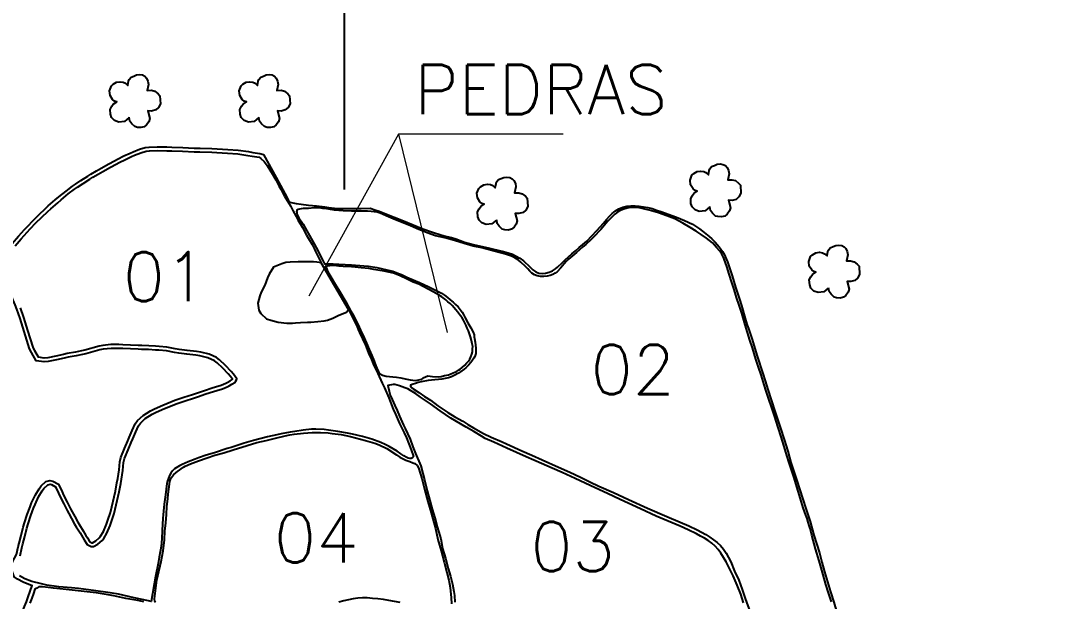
# Model space of a CAD drawing. Extents: x 725464 to 749663, y 7823017 to 7831417.
# Drawn here: x 733658 to 734743, y 7828931 to 7829545 of the extents above; entities that cross this region are included whole.
import ezdxf

# ---------------------------------------------------------------- set-up
doc = ezdxf.new("R2010")
doc.units = 0
doc.header["$MEASUREMENT"] = 0
doc.linetypes.add('CONTINUO', pattern=[0])
doc.linetypes.add('LIN0', pattern=[0])
doc.layers.add('0114000011', color=1, linetype='Continuous', lineweight=25)
doc.layers.add('TEXTO_DIVERSOS', color=7, linetype='Continuous', lineweight=5)
for name, color, linetype in [('0114000011001', 5, 'Continuous'), ('0114000011002', 5, 'Continuous'), ('0114000011003', 5, 'Continuous'), ('0114000011004', 5, 'Continuous'), ('0114000011005', 5, 'Continuous'), ('MALHA', 8, 'LIN0'), ('PEDRA', 7, 'Continuous'), ('SIMBOLO ARVORE', 118, 'Continuous'), ('TEXTO_NUN_TAL', 7, 'Continuous')]:
    doc.layers.add(name, color=color, linetype=linetype)
doc.styles.add('SIMPLEX', font='simplex', dxfattribs={"height": 0.2})

msp = doc.modelspace()

# ---------------------------------------------------------------- linework, layer by layer
at = {"layer": '0114000011', "linetype": 'CONTINUO', "flags": 128}
msp.add_lwpolyline([(733914.5, 7829403.6), (733927.7, 7829379.4), (733939.3, 7829358), (733940.5, 7829355.7), (733942.1, 7829353.5), (733945.2, 7829352.6), (733948.9, 7829351.9), (733954.3, 7829351.2), (733961.8, 7829350.2), (733966, 7829349.9), (733970.2, 7829349.4), (733979.1, 7829348.4), (733983.4, 7829347.7), (733992.1, 7829346.8), (734001.9, 7829346.7), (734017.5, 7829346.6), (734027.2, 7829346.9), (734033.1, 7829345), (734036.6, 7829343.7), (734043.6, 7829341), (734052.3, 7829337.6), (734062.2, 7829333.6), (734072.4, 7829329.3), (734082.6, 7829325.1), (734092.9, 7829321.5), (734102.9, 7829318.3), (734108, 7829317.2), (734112.9, 7829316.1), (734117.6, 7829314.6), (734126.6, 7829311.1), (734136, 7829308.5), (734151.6, 7829305.1), (734157.2, 7829303.8), (734168, 7829301.2), (734173, 7829299.7), (734177.4, 7829298.3), (734181.4, 7829296.4), (734185.2, 7829294.2), (734189.1, 7829291.4), (734195.9, 7829284.8), (734199, 7829281.8), (734202, 7829279.6), (734205.2, 7829278.3), (734208.7, 7829277.8), (734212.4, 7829278.3), (734216.3, 7829279.2), (734219.7, 7829280.8), (734222.7, 7829282.7), (734225.1, 7829284.7), (734230.2, 7829289.6), (734233.2, 7829292.5), (734240, 7829298.7), (734243.9, 7829302), (734247.9, 7829305.3), (734251.9, 7829308.6), (734255.8, 7829312.1), (734266.7, 7829323.2), (734273.4, 7829331.1), (734276.6, 7829334.9), (734279.8, 7829338.5), (734282.9, 7829341.4), (734286.3, 7829344.1), (734289.9, 7829346.3), (734293.9, 7829348), (734298.1, 7829349), (734302.5, 7829349.5), (734306.9, 7829349.5), (734311.3, 7829349.2), (734320.4, 7829347.7), (734325, 7829346.5), (734329.6, 7829345), (734334.1, 7829343.4), (734346.8, 7829338.9), (734350.7, 7829337.4), (734359, 7829334), (734367.5, 7829329.9), (734374.9, 7829325), (734378.3, 7829322.5), (734385.3, 7829317.2), (734388, 7829314.7), (734391.4, 7829311.1), (734395.8, 7829306.1), (734399.3, 7829301.3), (734400.9, 7829298.5), (734402.2, 7829295.9), (734403.3, 7829293.4), (734404.5, 7829290.4), (734406.8, 7829284), (734409.4, 7829275.4), (734412.9, 7829263.3), (734417.1, 7829250.8), (734419.2, 7829244.1), (734423.2, 7829230.4), (734425.5, 7829223.4), (734426.6, 7829219.8), (734430.2, 7829209), (734436, 7829190.6), (734441.9, 7829172), (734444.3, 7829164.4), (734447.2, 7829155.1), (734450.7, 7829144.3), (734455, 7829131.3), (734457.9, 7829122.7), (734460.5, 7829114.4), (734464.3, 7829102.4), (734468.2, 7829089.9), (734471.5, 7829078.2), (734477.6, 7829060.1), (734484.2, 7829039.4), (734487.3, 7829029.5), (734491.8, 7829015.7), (734495.9, 7829001.4), (734501.6, 7828982.4), (734504.4, 7828972.8), (734507.2, 7828962.6), (734510.2, 7828952), (734513.5, 7828941.2), (734516.8, 7828930.4), (734520.2, 7828919.4), (734524.1, 7828907.9), (734530.3, 7828889.9), (734534.2, 7828877.8), (734537.5, 7828866.8), (734540.2, 7828858.2), (734543.6, 7828848.7), (734544.6, 7828845), (734547.4, 7828836.7), (734548.5, 7828832.8), (734549.4, 7828829), (734550.3, 7828822.6), (734550, 7828819.8), (734549.3, 7828817.3), (734547.8, 7828814.9), (734545.3, 7828813), (734541.7, 7828812), (734538.1, 7828811.8), (734534.7, 7828812.1), (734531.5, 7828812.7), (734528.4, 7828813.5), (734521.6, 7828815.7), (734511.3, 7828818.8), (734504.3, 7828820.7), (734496.6, 7828822.6), (734484.9, 7828825.4), (734476.8, 7828827.4), (734468.5, 7828829.5), (734443.4, 7828836.5), (734439.2, 7828837.5), (734426.5, 7828840.5), (734418.5, 7828842.3), (734410.6, 7828844), (734403.1, 7828845.1), (734393, 7828846.5), (734385.5, 7828846.6), (734377.5, 7828846.9), (734373.7, 7828847), (734360.5, 7828847.5), (734351.7, 7828848), (734343.6, 7828848.4), (734336.4, 7828848.3), (734333.3, 7828847.7), (734330.6, 7828846.7), (734328.3, 7828845.3), (734324.8, 7828840.2), (734324.8, 7828840.2), (734323.3, 7828836.7), (734321, 7828829.1), (734321, 7828829.1), (734320, 7828825.1), (734318.6, 7828817.2), (734318.4, 7828813.7), (734318.6, 7828810.7), (734319.5, 7828807.9), (734321.2, 7828805.5), (734323.8, 7828803.3), (734327.1, 7828801.2), (734331, 7828799.4), (734339.7, 7828797.3), (734344.3, 7828796.5), (734354.1, 7828794.3), (734359.4, 7828792.9), (734364.8, 7828791.3), (734380.2, 7828786.6), (734389.3, 7828783.5), (734393.6, 7828781.8), (734401.6, 7828778.9), (734411.1, 7828776.6), (734421.6, 7828773.6), (734432, 7828770.2), (734446.2, 7828765.7), (734454, 7828763.5), (734461.8, 7828761.5), (734469.7, 7828759.3), (734477.9, 7828756.6), (734486.3, 7828753.7), (734498.8, 7828749.5), (734507.5, 7828746.6), (734516.7, 7828744.3), (734525.7, 7828742.5), (734530, 7828742), (734538.3, 7828742.2), (734546.3, 7828742.8), (734554.5, 7828743.7), (734558.8, 7828743.4), (734567.1, 7828742.1), (734575.6, 7828740.3), (734580.4, 7828739.2), (734585.3, 7828737.8), (734590.3, 7828736.5), (734601, 7828734.2), (734606.4, 7828733.3), (734621.4, 7828730), (734626, 7828728.8), (734639.6, 7828725.2), (734657.4, 7828720.5), (734661.6, 7828719.5), (734669.8, 7828716.9), (734673.7, 7828715.4), (734677.5, 7828713.6), (734681, 7828711.6), (734684, 7828709), (734686.9, 7828706.1), (734690.1, 7828703), (734693.6, 7828699.6), (734700.9, 7828692.2), (734708.3, 7828684), (734715.2, 7828675.8), (734718.5, 7828671.7), (734724.4, 7828664.5), (734733.1, 7828653.8), (734737.5, 7828647.9), (734740.8, 7828642.9), (734742, 7828640.4), (734742.6, 7828637.9), (734742.6, 7828635.5), (734742, 7828633.3), (734740.7, 7828630.8), (734736.2, 7828625.8), (734733.3, 7828623.2), (734730, 7828620.5), (734726.4, 7828618), (734722.6, 7828615.9), (734712.6, 7828609.7), (734707.5, 7828605.3), (734701.9, 7828599.6), (734699.1, 7828596.3), (734696.7, 7828593), (734695, 7828589.9), (734693.7, 7828586.4), (734692.6, 7828582.7), (734691.8, 7828578.9), (734691.4, 7828575.1), (734691.3, 7828571.4), (734692.1, 7828564.2), (734692.6, 7828557.2), (734692.4, 7828553.7), (734691.9, 7828550.4), (734691, 7828547.1), (734689.5, 7828544.1), (734687.3, 7828541.4), (734684.1, 7828539), (734680.5, 7828537.4), (734676.8, 7828536.4), (734668.9, 7828534.3), (734661.2, 7828531.9), (734657.7, 7828530.3), (734654.5, 7828528.5), (734648.3, 7828524), (734642.5, 7828519.5), (734639.6, 7828517.5), (734636.3, 7828515.8), (734632.9, 7828514.5), (734629.4, 7828513.6), (734622.4, 7828513.1), (734619, 7828512.7), (734612.1, 7828510.7), (734608.3, 7828509.5), (734604.4, 7828508.2), (734597, 7828504.8), (734590.3, 7828499.1), (734582.4, 7828491.3), (734574.3, 7828482.7), (734568.2, 7828476.7), (734562.6, 7828470.2), (734554.2, 7828460.6), (734548.3, 7828454.8), (734538.8, 7828445.9), (734535.1, 7828443.7), (734531.2, 7828442.1), (734524.3, 7828440.5), (734517.1, 7828439.7), (734508.8, 7828438.7), (734504.5, 7828438.4), (734488.8, 7828437.2), (734485.3, 7828436.5), (734481.7, 7828435.5), (734478.1, 7828434.1), (734474.7, 7828432.4), (734471.5, 7828430.3), (734468.2, 7828427.8), (734461.7, 7828422.4), (734455.8, 7828417.8), (734452.8, 7828415.6), (734446.8, 7828411.3), (734440.6, 7828408.2), (734437.8, 7828407.1), (734432.2, 7828405.6), (734429.5, 7828405.5), (734427.3, 7828406.1), (734426.1, 7828406.8), (734423.2, 7828409.5), (734417.1, 7828417.3), (734412.3, 7828423.2), (734404, 7828433.5), (734395.3, 7828443.8), (734385.5, 7828453.3), (734378.5, 7828459.4), (734375.1, 7828462.1), (734371.7, 7828464.2), (734368.3, 7828465.4), (734365.1, 7828466), (734361.8, 7828466), (734350.9, 7828463.3), (734347.3, 7828462.3), (734338.9, 7828459.8), (734334.1, 7828457.8), (734331.9, 7828456.3), (734329.6, 7828454.6), (734327.7, 7828452.4), (734326.1, 7828449.8), (734324.3, 7828446.7), (734322.3, 7828443.3), (734316.4, 7828435.7), (734314.8, 7828434.2), (734312.1, 7828432.4), (734309.1, 7828431.5), (734307, 7828431.3), (734304.9, 7828431.2), (734303.7, 7828431), (734300.3, 7828429.5), (734298.9, 7828428.7), (734294.8, 7828427), (734292.3, 7828426.5), (734286.8, 7828426), (734283.8, 7828425.9), (734280.8, 7828425.9), (734275.2, 7828426.8), (734271.2, 7828428), (734267.4, 7828429.6), (734261.8, 7828431.5), (734256, 7828433.7), (734253.2, 7828434.5), (734248.1, 7828435.1), (734246, 7828434.9), (734241.5, 7828433.9), (734238.3, 7828433.3), (734234.4, 7828433.1), (734225.1, 7828432.8), (734218.9, 7828432.4), (734212.8, 7828432.5), (734209.9, 7828432.8), (734206.8, 7828433.7), (734201.1, 7828436.6), (734198.7, 7828438.3), (734196.6, 7828440.2), (734194.4, 7828442.9), (734192.7, 7828446), (734191.3, 7828449.2), (734190.5, 7828452.1), (734190.7, 7828457.1), (734191.4, 7828462.1), (734191.7, 7828464.2), (734191.9, 7828469), (734191.5, 7828472.2), (734190.5, 7828478.1), (734189.7, 7828484.4), (734189.3, 7828493.4), (734188.9, 7828497.4), (734188, 7828501), (734186.4, 7828504.7), (734184.8, 7828507.3), (734182.8, 7828509.6), (734180.7, 7828511.5), (734178.1, 7828512.9), (734175.2, 7828513.7), (734172.2, 7828513.8), (734169.5, 7828513.7), (734166.9, 7828513.1), (734162.9, 7828511.9), (734161.8, 7828511.4), (734158.2, 7828508.9), (734155.9, 7828507), (734151.7, 7828503), (734150.1, 7828501.1), (734146.8, 7828497.1), (734143.2, 7828492.6), (734138.9, 7828485.8), (734136.1, 7828481.5), (734133.8, 7828478.4), (734131, 7828474.5), (734129, 7828472.1), (734124.8, 7828467.5), (734122.2, 7828463.2), (734120, 7828456.4), (734117.6, 7828449.9), (734112.5, 7828438.6), (734108.4, 7828430.8), (734103.8, 7828423), (734096.8, 7828415.5), (734093.7, 7828412.1), (734087.9, 7828405.4), (734082.2, 7828397.1), (734079.4, 7828393.1), (734073.6, 7828384.8), (734066.1, 7828379.8), (734061.8, 7828378), (734052.4, 7828375.7), (734037.6, 7828378.6), (734033, 7828380.8), (734024.6, 7828385.5), (734019.4, 7828387.5), (734016.9, 7828387.9), (734010.8, 7828387.9), (733999.4, 7828385.3), (733994.2, 7828383.2), (733984.3, 7828377.6), (733979.3, 7828367.4), (733977.8, 7828362.1), (733976.7, 7828349.8), (733975.5, 7828339.4), (733974.8, 7828334.6), (733972.4, 7828323.5), (733963.2, 7828322.5), (733958.4, 7828324.4), (733949.2, 7828330.7), (733939.6, 7828339.7), (733935.3, 7828344.8), (733928.6, 7828355.1), (733922.4, 7828365.3), (733919.2, 7828369.4), (733909.9, 7828377.6), (733904, 7828380.1), (733899.5, 7828381.3), (733889.3, 7828382.7), (733877.6, 7828383.6), (733872, 7828383.7), (733861.1, 7828383.3), (733850.3, 7828381.6), (733844.8, 7828380.9), (733833.8, 7828380), (733822.9, 7828381.2), (733817.8, 7828381.9), (733807.6, 7828383.9), (733799.9, 7828387.4), (733795.8, 7828391.5), (733788.6, 7828401.9), (733780, 7828415.1), (733775.8, 7828421.8), (733767.3, 7828435.2), (733760.4, 7828448.4), (733757.1, 7828455), (733749.7, 7828469.4), (733738.5, 7828479.7), (733728.9, 7828487.4), (733719.5, 7828495), (733714.5, 7828498.6), (733703.3, 7828506), (733692.5, 7828514.7), (733687.1, 7828519.3), (733676.5, 7828529.1), (733666.9, 7828538.3), (733662.6, 7828542.9), (733659, 7828547.4), (733654.6, 7828551.9), (733647.9, 7828561.8), (733644.9, 7828565.7), (733642, 7828568.9), (733636, 7828574.8), (733631.3, 7828583.5), (733630, 7828589.1), (733630.1, 7828610.2), (733630, 7828615.2), (733629.9, 7828625), (733626.8, 7828633.5), (733625.5, 7828638.6), (733623.5, 7828649.5), (733625.9, 7828677.7), (733624.2, 7828685), (733622.7, 7828687.9), (733617.3, 7828694.3), (733610.9, 7828703), (733607.9, 7828707.5), (733602.1, 7828717), (733598.2, 7828727.6), (733596.9, 7828733), (733595.6, 7828743.9), (733597.1, 7828754.7), (733597.9, 7828760.1), (733599.7, 7828771), (733601.4, 7828781.9), (733602.9, 7828787.3), (733607.1, 7828797), (733613, 7828806.2), (733615.6, 7828810.5), (733619.8, 7828817.8), (733619.6, 7828826.2), (733619.4, 7828830.6), (733618.6, 7828840.4), (733622.2, 7828849), (733624.5, 7828853.6), (733630, 7828863.6), (733635.3, 7828872.9), (733638, 7828878), (733643.7, 7828889.1), (733650.3, 7828900.8), (733653.3, 7828906.8), (733658.9, 7828919.2), (733663.8, 7828930.9), (733665.8, 7828936.1), (733670, 7828948.1), (733668.3, 7828948.5), (733660.6, 7828951.4), (733654.6, 7828954.8), (733650.8, 7828957.2), (733648, 7828965.4), (733649.3, 7828973), (733653.3, 7828980.9), (733655.3, 7828988.9), (733656.3, 7828992.9), (733658.2, 7829000.8), (733660.4, 7829009.7), (733661.8, 7829014.3), (733664.7, 7829023.2), (733667.7, 7829031.2), (733669.4, 7829035.4), (733673.3, 7829043.8), (733677.2, 7829050.3), (733679.4, 7829053.3), (733684.4, 7829058), (733688.7, 7829059.2), (733691.9, 7829058.5), (733697.8, 7829055.3), (733701.5, 7829047.2), (733703.1, 7829043.7), (733706.9, 7829036.3), (733710.6, 7829029), (733712.2, 7829026), (733715, 7829020.8), (733718.2, 7829014.9), (733719.9, 7829012), (733723.9, 7829005.9), (733726.8, 7829000.8), (733728.3, 7828998.4), (733730.7, 7828994.5), (733733.1, 7828993.3), (733733.6, 7828993.3), (733737.2, 7828995.1), (733740.9, 7828998.3), (733742.3, 7829000.1), (733745.3, 7829005.2), (733748.5, 7829013), (733750, 7829017), (733752.7, 7829025.3), (733758, 7829047.7), (733759.5, 7829056.6), (733760.3, 7829061.1), (733761.7, 7829070.2), (733762.6, 7829078.6), (733763.8, 7829083.5), (733767.5, 7829092.9), (733771, 7829100.9), (733772.6, 7829104.6), (733775.7, 7829111.9), (733778.7, 7829118.8), (733781.2, 7829122.3), (733787.1, 7829127.8), (733794.9, 7829132.6), (733799.1, 7829134.8), (733808.1, 7829138.8), (733816.3, 7829142.1), (733820.8, 7829143.8), (733830.3, 7829147.2), (733839.3, 7829150), (733843.6, 7829151.4), (733852.1, 7829154.3), (733860.2, 7829156.9), (733863.8, 7829158.1), (733869.5, 7829159.9), (733874.4, 7829161.9), (733876.1, 7829162.7), (733879, 7829164.5), (733881.4, 7829165.8), (733881.6, 7829166.1), (733879.5, 7829169), (733877.2, 7829171.7), (733871.3, 7829177.9), (733865.5, 7829183.6), (733862.6, 7829185.6), (733855.6, 7829188.8), (733847.2, 7829190.7), (733842.8, 7829191.4), (733833.3, 7829192.6), (733824.8, 7829193.7), (733820.4, 7829194.4), (733811.9, 7829196.1), (733803.9, 7829196.8), (733800.1, 7829197), (733793, 7829197.5), (733785.6, 7829197.7), (733781.9, 7829197.8), (733765.7, 7829198.6), (733761.5, 7829198.7), (733753.3, 7829198.7), (733745.1, 7829197.9), (733741.5, 7829197.2), (733726.7, 7829193.1), (733723.1, 7829192.3), (733716.3, 7829190.9), (733707.9, 7829189.4), (733703.9, 7829188.5), (733695.8, 7829186.5), (733686.9, 7829184.7), (733682.6, 7829184.5), (733674.3, 7829185.7), (733669.2, 7829194.2), (733667.3, 7829198.4), (733664.2, 7829207.5), (733661.6, 7829216.5), (733660.2, 7829221), (733657.3, 7829230.2), (733653.9, 7829240.1), (733652, 7829244.8), (733648.1, 7829254), (733644.4, 7829263.5), (733642.8, 7829268.4), (733639.8, 7829278.2), (733637.6, 7829286.5), (733637.5, 7829290.9), (733639.6, 7829297.9), (733645.8, 7829305.9), (733648.9, 7829309.7), (733655.4, 7829317.3), (733661.9, 7829324.4), (733665, 7829327.7), (733671.1, 7829334.1), (733677.5, 7829340.3), (733683.8, 7829346.4), (733687, 7829349.4), (733694.3, 7829355.7), (733698, 7829358.9), (733705.7, 7829365.1), (733712.4, 7829370.2), (733715.6, 7829372.4), (733721.5, 7829376.3), (733728.7, 7829380.9), (733731.9, 7829383), (733737.8, 7829386.5), (733742.7, 7829389.4), (733750.8, 7829394), (733756.8, 7829397.1), (733760, 7829398.8), (733766.7, 7829402.2), (733773.4, 7829405.2), (733776.6, 7829406.7), (733783.3, 7829409.5), (733789.5, 7829411), (733793.4, 7829411.5), (733802, 7829412), (733812.2, 7829411.7), (733817.6, 7829411.5), (733829.1, 7829411.1), (733841.2, 7829410.6), (733847.3, 7829410.4), (733859.8, 7829410.1), (733865.4, 7829409.8), (733876.5, 7829409.1), (733887.7, 7829408.3), (733898.5, 7829406.8), (733903.1, 7829406), (733910.4, 7829404.8)], close=True, dxfattribs=at)
at = {"layer": '0114000011001', "flags": 128}
for points in [[(733652, 7829307.1), (733658.4, 7829314.7), (733664.8, 7829321.7), (733667.9, 7829325), (733673.9, 7829331.3), (733680.2, 7829337.4), (733686.5, 7829343.5), (733689.7, 7829346.4), (733696.9, 7829352.7), (733700.6, 7829355.8), (733708.1, 7829362), (733714.8, 7829366.9), (733717.9, 7829369.1), (733723.7, 7829372.9), (733730.8, 7829377.5), (733734.1, 7829379.6), (733739.8, 7829383.1), (733744.7, 7829385.9), (733752.8, 7829390.5), (733758.7, 7829393.6), (733761.8, 7829395.2), (733768.4, 7829398.6), (733775, 7829401.6), (733778.2, 7829403), (733784.6, 7829405.6), (733790.3, 7829407.1), (733793.8, 7829407.6), (733802.1, 7829408), (733812.1, 7829407.7), (733817.4, 7829407.5), (733828.9, 7829407.1), (733841.1, 7829406.6), (733847.2, 7829406.4), (733859.7, 7829406.1), (733865.2, 7829405.8), (733876.3, 7829405.1), (733887.3, 7829404.3), (733897.9, 7829402.8), (733902.4, 7829402.1), (733909.7, 7829400.8), (733911.6, 7829399.4), (733915.2, 7829396.2), (733918.1, 7829392.1), (733922, 7829385.9), (733923.9, 7829382.8), (733927.4, 7829376.8), (733930.7, 7829370.6), (733932.5, 7829367.2), (733936.7, 7829359.7), (733941, 7829352.4), (733942.8, 7829349.3), (733945.5, 7829344.4), (733948.8, 7829338.2), (733950.8, 7829334.6), (733955.5, 7829326.5), (733959.8, 7829318.6), (733961.8, 7829315), (733965.6, 7829308.4), (733968.1, 7829303.6), (733969.3, 7829301.3), (733971.3, 7829296.8), (733975.3, 7829289.1), (733970.7, 7829289.8), (733967.2, 7829290.2), (733959.3, 7829290.3), (733955.2, 7829290.3), (733950.9, 7829290.2), (733942.5, 7829289.8), (733938, 7829289.4), (733933.6, 7829288.3), (733924.9, 7829284.7), (733920.5, 7829277.3), (733918.7, 7829273.4), (733915.7, 7829265.5), (733912, 7829258.1), (733910.5, 7829254.2), (733908.2, 7829246.4), (733909.4, 7829239.3), (733911.5, 7829235.6), (733917.7, 7829229.9), (733922.2, 7829228.6), (733929.8, 7829226.6), (733938.9, 7829225.3), (733945.1, 7829225.4), (733948.1, 7829225.6), (733953.6, 7829226.2), (733960.8, 7829226.4), (733964.5, 7829226.6), (733971.7, 7829227.2), (733978.4, 7829228), (733981.8, 7829228.7), (733987.7, 7829230.7), (733993.3, 7829233.4), (733995.8, 7829234.5), (734002.2, 7829237), (734004, 7829240), (734009.1, 7829230.2), (734010.6, 7829227.2), (734013.3, 7829221.4), (734014.4, 7829218.7), (734015.8, 7829215.6), (734019, 7829208.8), (734022, 7829202.2), (734023.3, 7829199.2), (734025.2, 7829193.8), (734028.3, 7829186.8), (734030.3, 7829182.5), (734035.2, 7829172.1), (734039.9, 7829162), (734042.1, 7829156.9), (734046.6, 7829146.4), (734051.4, 7829134.6), (734053.8, 7829129.2), (734058.2, 7829119.4), (734062.9, 7829109.6), (734065.3, 7829104), (734070.4, 7829091.6), (734073, 7829084.3), (734071.7, 7829083), (734070.3, 7829082.4), (734069.1, 7829082.4), (734067.2, 7829082.5), (734065, 7829083.6), (734062.5, 7829085.2), (734059.3, 7829087.4), (734055.5, 7829089.9), (734047.1, 7829094.9), (734042.8, 7829097.2), (734038.3, 7829099.2), (734028.9, 7829102.7), (734018.9, 7829105.6), (734008.3, 7829108.1), (734003.1, 7829109.2), (733992.8, 7829110.9), (733983.1, 7829112.2), (733978.5, 7829112.8), (733969.5, 7829113.3), (733965.1, 7829113.2), (733956.1, 7829112.3), (733947.3, 7829111), (733942.7, 7829110.2), (733933.1, 7829108.3), (733928.3, 7829107.3), (733918.7, 7829105.1), (733903.9, 7829101.3), (733894.1, 7829098.4), (733880.3, 7829094.1), (733875.8, 7829092.7), (733862.5, 7829088.4), (733853.9, 7829085.7), (733845.8, 7829082.9), (733842, 7829081.6), (733834.9, 7829078.9), (733828.5, 7829076.1), (733825.7, 7829074.7), (733820.5, 7829071.3), (733818.3, 7829069.3), (733816.4, 7829066.9), (733815, 7829064.4), (733815, 7829064.4), (733813, 7829058.7), (733812.4, 7829055.7), (733811.5, 7829049.7), (733810.8, 7829043.8), (733809.5, 7829034.1), (733809.1, 7829030.4), (733808.4, 7829022.8), (733808.1, 7829019.1), (733807.2, 7829006.1), (733806.8, 7828997.5), (733806.1, 7828989.1), (733804.3, 7828977.8), (733803, 7828971.3), (733800.2, 7828957.6), (733795.6, 7828931.2), (733792.8, 7828931.9), (733777.8, 7828935.1), (733761, 7828938.8), (733752.4, 7828940.3), (733734.8, 7828942.8), (733718.8, 7828944.9), (733711.4, 7828945.6), (733698, 7828946.5), (733685.5, 7828948.5), (733679.8, 7828949.6), (733669.5, 7828952.3), (733662.3, 7828955.1), (733656.6, 7828958.2)], [(733657.1, 7828979.4), (733659.2, 7828987.9), (733660.2, 7828992), (733662.1, 7828999.9), (733664.3, 7829008.7), (733665.6, 7829013.1), (733668.5, 7829021.9), (733671.4, 7829029.8), (733673.1, 7829033.8), (733676.8, 7829041.9), (733680.5, 7829048.1), (733682.4, 7829050.6), (733686.4, 7829054.4), (733688.8, 7829055.1), (733690.5, 7829054.7), (733694.7, 7829052.4), (733697.8, 7829045.5), (733699.6, 7829041.9), (733703.3, 7829034.5), (733707, 7829027.2), (733708.6, 7829024.1), (733711.5, 7829018.9), (733714.7, 7829012.9), (733716.5, 7829009.9), (733720.5, 7829003.8), (733723.4, 7828998.8), (733724.9, 7828996.3), (733727.9, 7828991.3), (733732.3, 7828989.3), (733734.6, 7828989.4), (733739.5, 7828991.8), (733743.8, 7828995.5), (733745.6, 7828997.8), (733748.8, 7829003.4), (733752.2, 7829011.5), (733753.8, 7829015.7), (733756.6, 7829024.3), (733761.9, 7829046.9), (733763.5, 7829055.9), (733764.2, 7829060.4), (733765.7, 7829069.7), (733766.5, 7829077.9), (733767.6, 7829082.2), (733771.2, 7829091.4), (733774.6, 7829099.3), (733776.3, 7829103), (733779.3, 7829110.4), (733782.2, 7829116.8), (733784.3, 7829119.7), (733789.5, 7829124.6), (733796.9, 7829129.1), (733800.9, 7829131.2), (733809.6, 7829135.2), (733817.8, 7829138.4), (733822.2, 7829140.1), (733831.5, 7829143.4), (733840.5, 7829146.2), (733844.8, 7829147.6), (733853.4, 7829150.5), (733861.5, 7829153.1), (733865, 7829154.2), (733870.9, 7829156.1), (733876, 7829158.2), (733878, 7829159.2), (733881, 7829161), (733883.9, 7829162.7), (733884.7, 7829163.6), (733886, 7829165.3), (733886.3, 7829166.4), (733882.6, 7829171.5), (733880.2, 7829174.3), (733874.2, 7829180.7), (733868, 7829186.7), (733864.6, 7829189.1), (733856.8, 7829192.6), (733848, 7829194.6), (733843.4, 7829195.4), (733833.8, 7829196.6), (733825.4, 7829197.7), (733821.1, 7829198.4), (733812.4, 7829200.1), (733804.2, 7829200.7), (733800.4, 7829201), (733793.2, 7829201.5), (733785.7, 7829201.7), (733782, 7829201.8), (733765.8, 7829202.6), (733761.5, 7829202.7), (733753.1, 7829202.7), (733744.6, 7829201.8), (733740.6, 7829201.1), (733725.7, 7829197), (733722.2, 7829196.2), (733715.6, 7829194.9), (733707.1, 7829193.3), (733703, 7829192.4), (733694.9, 7829190.4), (733686.4, 7829188.7), (733682.8, 7829188.5), (733676.8, 7829189.4), (733672.8, 7829196), (733671, 7829199.9), (733668.1, 7829208.7), (733665.4, 7829217.6), (733664.1, 7829222.2), (733661.1, 7829231.5), (733657.6, 7829241.5)]]:
    msp.add_lwpolyline(points, dxfattribs=at)
at = {"layer": '0114000011002'}
msp.add_lwpolyline([(734514.5, 7828930.6), (734511.2, 7828940.3), (734508.4, 7828949.2), (734505.6, 7828959.2), (734501.5, 7828974), (734497.6, 7828986.8), (734493.6, 7829001.3), (734492, 7829008.2), (734491, 7829011.6), (734489.9, 7829015.1), (734488.7, 7829018.7), (734487.4, 7829022.4), (734484.5, 7829030.1), (734480.5, 7829043.1), (734477.8, 7829052.3), (734475, 7829061.8), (734472.1, 7829070.4), (734469.8, 7829077.6), (734467.2, 7829085.6), (734464.2, 7829096), (734461.2, 7829105.3), (734458.2, 7829115.1), (734454.2, 7829127.5), (734451, 7829136.8), (734448.1, 7829145), (734445.3, 7829153.5), (734443.4, 7829160.2), (734440.1, 7829170.8), (734437.3, 7829178.7), (734434.6, 7829187.5), (734431, 7829199.4), (734428.3, 7829207.4), (734425.7, 7829215.5), (734423.1, 7829223.7), (734419.6, 7829235.8), (734417, 7829244.4), (734414.2, 7829252.6), (734411.5, 7829261), (734409.1, 7829268.5), (734406.3, 7829277.1), (734403.7, 7829285.2), (734402.8, 7829288.1), (734400.6, 7829294.1), (734398.1, 7829299), (734396, 7829302), (734393.1, 7829305.4), (734388.7, 7829310.2), (734382.4, 7829315.4), (734376.8, 7829319.2), (734371.4, 7829322.7), (734365.2, 7829326.5), (734357.4, 7829331.2), (734349.1, 7829335.6), (734340.6, 7829339), (734331.5, 7829342), (734321.9, 7829344.9), (734317.3, 7829346.1), (734313, 7829346.9), (734309.3, 7829347.6), (734305.8, 7829347.8), (734302.2, 7829347.6), (734298.6, 7829347.1), (734295.1, 7829345.9), (734291.6, 7829344.5), (734288.5, 7829342.7), (734285.6, 7829340.6), (734283.1, 7829338.2), (734278.1, 7829333.1), (734270.7, 7829324.6), (734263.1, 7829316.3), (734260.6, 7829313.7), (734255, 7829308.7), (734251.8, 7829306), (734245.1, 7829300.2), (734238.7, 7829294.9), (734236.2, 7829292.7), (734234, 7829290.7), (734232, 7829288.3), (734230.1, 7829285.9), (734228.2, 7829283.6), (734224.6, 7829279.7), (734222.4, 7829278.1), (734220, 7829276.9), (734217.2, 7829275.9), (734214, 7829275.2), (734210.5, 7829274.8), (734206.9, 7829274.9), (734203.6, 7829275.5), (734200.6, 7829276.6), (734197.9, 7829278.3), (734195.6, 7829280.5), (734193.5, 7829282.8), (734191.2, 7829285.3), (734186.2, 7829290), (734183.4, 7829292.3), (734180, 7829294.4), (734176.2, 7829296.2), (734172, 7829297.7), (734167.7, 7829299), (734163.2, 7829300.2), (734154.1, 7829302.5), (734145.1, 7829304.9), (734135.9, 7829306.9), (734126.3, 7829309.6), (734116.3, 7829312.7), (734106.1, 7829315.5), (734096.1, 7829317.8), (734087.3, 7829320.9), (734078.6, 7829324.5), (734069.8, 7829328.2), (734060.8, 7829331.9), (734051.3, 7829335.8), (734046.4, 7829337.9), (734037.7, 7829341.6), (734034.3, 7829342.9), (734028, 7829343.6), (734024.4, 7829343.7), (734016.3, 7829343.8), (734007.5, 7829343.8), (733998.5, 7829344.1), (733993.9, 7829344.5), (733989.4, 7829344.9), (733985.1, 7829345.5), (733980.8, 7829346.2), (733976.9, 7829346.8), (733973.4, 7829347.4), (733970.5, 7829347.5), (733967.8, 7829347.4), (733961.9, 7829346.8), (733959, 7829346.6), (733956.1, 7829346.5), (733954.1, 7829346.3), (733952.5, 7829346.1), (733950.9, 7829345.4), (733949.7, 7829344.9), (733949.5, 7829344.1), (733949.2, 7829343.4), (733949.4, 7829342.6), (733949.7, 7829340.8), (733950.6, 7829338.8), (733951.8, 7829336.6), (733956.2, 7829329.9), (733960, 7829323.1), (733962.9, 7829318), (733967.8, 7829309.2), (733972.2, 7829301.5), (733974.7, 7829296.4), (733977.5, 7829290.9), (733978.8, 7829288), (733982.5, 7829288), (733988.1, 7829288), (733993.9, 7829287.7), (734000.5, 7829287.4), (734005, 7829287.2), (734007.2, 7829287), (734011.6, 7829286.6), (734016.1, 7829286.2), (734020.5, 7829286), (734025.3, 7829285.6), (734034, 7829284.1), (734034, 7829284.1), (734044.5, 7829281.9), (734047.9, 7829281.2), (734051.1, 7829280.2), (734057.1, 7829278), (734060, 7829276.7), (734065.9, 7829274), (734072.4, 7829271.1), (734079.1, 7829268.4), (734089, 7829263.7), (734092.4, 7829262.2), (734099, 7829258.9), (734102.3, 7829257.1), (734105.5, 7829255.1), (734108.7, 7829252.7), (734111.7, 7829250.2), (734114.6, 7829247.6), (734117.3, 7829245.1), (734119.9, 7829242.5), (734122.1, 7829239.7), (734124.2, 7829236.9), (734126, 7829234), (734127.5, 7829231), (734130.1, 7829225.6), (734133.3, 7829220.5), (734135.7, 7829215.9), (734136.8, 7829212.9), (734137.1, 7829211), (734137.4, 7829209.2), (734137.9, 7829205.2), (734138.7, 7829198.9), (734138.7, 7829196.9), (734138.6, 7829193.4), (734138.3, 7829192.3), (734137.5, 7829190.3), (734136.6, 7829188.5), (734134.6, 7829185.3), (734133.5, 7829183.8), (734131, 7829180.9), (734128, 7829178), (734126.4, 7829176.6), (734122.6, 7829173.8), (734120.5, 7829172.4), (734115.7, 7829169.9), (734113, 7829168.8), (734109.9, 7829167.7), (734102.9, 7829166.2), (734099.1, 7829165.7), (734095.3, 7829165.3), (734091.8, 7829165), (734088.3, 7829164.6), (734081.1, 7829163.2), (734077.8, 7829162.5), (734075.1, 7829161.7), (734072.4, 7829161), (734069.8, 7829160), (734069.8, 7829158.6), (734071.2, 7829157.1), (734072.5, 7829155.8), (734078.4, 7829152), (734084.5, 7829148), (734090.7, 7829143.8), (734098.7, 7829137.9), (734103.7, 7829134.4), (734109, 7829131), (734116.6, 7829126.3), (734124.8, 7829121.6), (734130.1, 7829118.4), (734136.1, 7829114.8), (734146.9, 7829108.7), (734154.9, 7829104.9), (734166.4, 7829100), (734171.2, 7829097.9), (734187.3, 7829090.5), (734197.7, 7829085.9), (734208.7, 7829081), (734226.2, 7829073.2), (734238, 7829067.8), (734249.1, 7829062.5), (734259, 7829057.7), (734268.7, 7829053.2), (734284.3, 7829046.4), (734300.1, 7829038.9), (734320.1, 7829029.9), (734340.5, 7829020.9), (734354.6, 7829015.1), (734363.7, 7829011), (734372.5, 7829006.9), (734377.1, 7829004.5), (734381.7, 7829001.9), (734385.9, 7828999.1), (734389.9, 7828996.4), (734393.7, 7828993.5), (734397.2, 7828990.2), (734400.4, 7828986.4), (734403.1, 7828982.1), (734405.7, 7828977.6), (734408, 7828972.9), (734412.1, 7828963.3), (734416.4, 7828953.5), (734420.1, 7828943.7), (734423.4, 7828934.2), (734428.4, 7828919.9)], dxfattribs=at)
at = {"layer": '0114000011003'}
msp.add_lwpolyline([(734421.6, 7828929.6), (734418.6, 7828938.9), (734414.9, 7828948.3), (734410.6, 7828958.2), (734408.2, 7828963.2), (734405.8, 7828968.2), (734403.1, 7828973), (734400.3, 7828977.7), (734397.6, 7828982.1), (734394.6, 7828986), (734391.4, 7828989.6), (734388, 7828992.8), (734384.2, 7828995.5), (734380.2, 7828998), (734376.1, 7829000.3), (734371.8, 7829002.6), (734363.1, 7829007), (734354.6, 7829010.7), (734342, 7829016), (734329.3, 7829021.4), (734312.5, 7829028.9), (734291.1, 7829039), (734277.9, 7829045.3), (734264.9, 7829051.4), (734243.8, 7829061.2), (734229.9, 7829067.6), (734219.4, 7829072.2), (734208.2, 7829077.1), (734191.9, 7829084.1), (734171.6, 7829093.3), (734157.7, 7829099.4), (734148.7, 7829103.5), (734144.5, 7829105.9), (734136.6, 7829110.8), (734128.5, 7829115.3), (734112.2, 7829124.9), (734101.1, 7829132.7), (734090.9, 7829140), (734080.4, 7829147.2), (734074.8, 7829151), (734069.5, 7829154.3), (734066.7, 7829155.9), (734063.8, 7829157.1), (734061, 7829158.2), (734058.2, 7829159.1), (734055.4, 7829159.9), (734053.2, 7829160.5), (734051.4, 7829160.7), (734045.8, 7829159.6), (734046.1, 7829158), (734047, 7829153.5), (734048.3, 7829149.3), (734050.3, 7829144.6), (734053, 7829138.3), (734055.5, 7829132.9), (734058.1, 7829127.1), (734062.4, 7829117.4), (734064.1, 7829113.9), (734069.2, 7829102.7), (734072.2, 7829094.7), (734075, 7829087.5), (734080.7, 7829074.4), (734084.6, 7829059.9), (734087.2, 7829048.2), (734089, 7829041.6), (734092.5, 7829028.8), (734095.3, 7829019.4), (734097.9, 7829010.1), (734100.6, 7829000.8), (734101.6, 7828997.3), (734103.6, 7828987.3), (734106.5, 7828976.8), (734109.5, 7828966.1), (734111.8, 7828958), (734114, 7828949.5), (734114.9, 7828945.6), (734115.6, 7828941.5), (734116, 7828937.5), (734116.6, 7828930.5)], dxfattribs=at)
at = {"layer": '0114000011004'}
for points in [[(733800.4, 7828930.2), (733799.7, 7828931.2), (733799.2, 7828933.8), (733801.5, 7828953.5), (733806.3, 7828973.4), (733808.4, 7828984.6), (733809.6, 7828996.3), (733809.6, 7828996.3), (733810.1, 7829005.5), (733811.2, 7829014.4), (733811.8, 7829023.2), (733812.4, 7829031.7), (733813.3, 7829039.5), (733813.8, 7829044.5), (733814.3, 7829049.7), (733815, 7829055.1), (733815.5, 7829057.8), (733816.2, 7829060), (733817.1, 7829062.1), (733819.3, 7829065.1), (733822, 7829067.4), (733823.4, 7829068.5), (733829.7, 7829073), (733831.6, 7829074.3), (733837.2, 7829076.8), (733845.8, 7829080), (733854.7, 7829083.1), (733863.1, 7829085.7), (733872.5, 7829088.4), (733882.2, 7829091.6), (733897.2, 7829096.2), (733907.2, 7829099.1), (733917.2, 7829101.4), (733927.2, 7829103.9), (733937.2, 7829106.4), (733942.1, 7829107.4), (733946.9, 7829108.1), (733956.6, 7829109), (733965.9, 7829109.7), (733974.5, 7829109.9), (733982.7, 7829109.4), (733987, 7829108.9), (733996.3, 7829107.5), (734006.1, 7829105.5), (734016.7, 7829102.8), (734022, 7829101.3), (734032, 7829098.6), (734036.5, 7829096.8), (734044.5, 7829092.7), (734055, 7829086), (734058.4, 7829083.8), (734064.8, 7829080.6), (734068.9, 7829079.1), (734072.3, 7829077.8), (734074.1, 7829076.9), (734076.6, 7829074.9), (734078.1, 7829072.5), (734081.6, 7829061.3), (734084.5, 7829049.7), (734087.9, 7829037), (734091.4, 7829024.8), (734095.9, 7829008.2), (734098.7, 7828996.7), (734101.9, 7828984.6), (734105.1, 7828972.7), (734108.1, 7828961.7), (734110.2, 7828953.8), (734111.7, 7828946), (734111.9, 7828941.9), (734112.6, 7828935.3), (734113, 7828928.8)], [(734058.8, 7828929.9), (734052.9, 7828931.2), (734046.8, 7828932.2), (734041, 7828933.1), (734035.1, 7828933.8), (734029.5, 7828934.4), (734024, 7828934.8), (734018.8, 7828934.8), (734013.9, 7828934.5), (734009, 7828933.9), (734004.1, 7828932.9), (733999.2, 7828931.8), (733993.8, 7828930.4)]]:
    msp.add_lwpolyline(points, dxfattribs=at)
at = {"layer": '0114000011005', "flags": 128}
msp.add_lwpolyline([(733788, 7828930.8), (733781.6, 7828932), (733769, 7828934.4), (733762.7, 7828935.8), (733756.4, 7828937.2), (733750.1, 7828938.2), (733743.8, 7828939.2), (733737.6, 7828940.1), (733731.3, 7828941), (733718.7, 7828942.5), (733712.2, 7828943.2), (733705.7, 7828943.8), (733699.1, 7828944.5), (733692.5, 7828945.2), (733686.7, 7828946), (733680.8, 7828946.7), (733676.9, 7828946.5), (733674.9, 7828945.3), (733672.8, 7828944.1), (733671.2, 7828939.4), (733669.6, 7828934.7), (733667.5, 7828929.4)], dxfattribs=at)
at = {"layer": 'MALHA', "color": 8}
msp.add_line((734000, 7829366.8), (734000, 7831016.6), dxfattribs=at)
at = {"layer": 'PEDRA'}
msp.add_lwpolyline([(733975.3, 7829289.1), (733970.7, 7829289.8), (733967.2, 7829290.2), (733959.3, 7829290.3), (733955.2, 7829290.3), (733950.9, 7829290.2), (733942.5, 7829289.8), (733938, 7829289.4), (733933.6, 7829288.3), (733924.9, 7829284.7), (733920.5, 7829277.3), (733918.7, 7829273.4), (733915.7, 7829265.5), (733912, 7829258.1), (733910.5, 7829254.2), (733908.2, 7829246.4), (733909.4, 7829239.3), (733911.5, 7829235.6), (733917.7, 7829229.9), (733922.2, 7829228.6), (733929.8, 7829226.6), (733938.9, 7829225.3), (733945.1, 7829225.4), (733948.1, 7829225.6), (733953.6, 7829226.2), (733960.8, 7829226.4), (733964.5, 7829226.6), (733971.7, 7829227.2), (733978.4, 7829228), (733981.8, 7829228.7), (733987.7, 7829230.7), (733993.3, 7829233.4), (733995.8, 7829234.5), (734002.2, 7829237), (734004, 7829240)], close=True, dxfattribs=at)
msp.add_lwpolyline([(734006.8, 7829238.1), (734009.4, 7829233.5), (734011.9, 7829228.6), (734014.5, 7829223.5), (734016.9, 7829218), (734020.6, 7829209.8), (734023.3, 7829204.1), (734025.9, 7829197.6), (734028.7, 7829191.2), (734031.1, 7829185.1), (734033.2, 7829180.1), (734034.2, 7829177.8), (734035.2, 7829175.7), (734036, 7829174), (734037.7, 7829171.8), (734040.1, 7829170.3), (734043.9, 7829169.2), (734051, 7829168.7), (734054.9, 7829168.3), (734059.5, 7829167.5), (734064, 7829166.5), (734069.3, 7829165.5), (734072.1, 7829165.1), (734074.6, 7829164.9), (734076.8, 7829165), (734081.6, 7829166.3), (734082.8, 7829167), (734083.2, 7829167.5), (734088, 7829169.7), (734090.4, 7829169.5), (734093, 7829169), (734099, 7829168.7), (734101.9, 7829169), (734105.6, 7829169.9), (734109.7, 7829170.9), (734111.6, 7829171.6), (734114.9, 7829172.9), (734118.1, 7829174.4), (734120.5, 7829175.8), (734122.2, 7829176.9), (734124.1, 7829178.5), (734127.1, 7829181.1), (734129, 7829183.1), (734130.8, 7829185.3), (734132.2, 7829187.4), (734133.3, 7829189.8), (734134.3, 7829192.6), (734135, 7829195.1), (734135.2, 7829198.4), (734135.6, 7829200.6), (734134.9, 7829203.7), (734134.1, 7829207.1), (734133.2, 7829210.8), (734132.1, 7829214.1), (734130.8, 7829217.2), (734129.6, 7829220), (734128.4, 7829222.9), (734127.1, 7829225.7), (734125.7, 7829228.4), (734124.1, 7829230.9), (734122.6, 7829233.1), (734119.4, 7829237.5), (734117.6, 7829239.6), (734113.7, 7829243.9), (734111.5, 7829246.1), (734109.2, 7829248.1), (734106.9, 7829250), (734102.6, 7829253.2), (734099.4, 7829255.3), (734093.7, 7829258.5), (734078.5, 7829266.5), (734072.6, 7829268.6), (734066, 7829271.9), (734058.8, 7829275.4), (734056.4, 7829276.5), (734051.8, 7829278.2), (734046.9, 7829279.3), (734042, 7829280.2), (734037.1, 7829281.2), (734031, 7829282.3), (734025.8, 7829283.1), (734017.7, 7829284), (734011.3, 7829284.7), (734007.5, 7829285.1), (733998.5, 7829285.4), (733993.9, 7829285.6), (733989, 7829286.2), (733984.3, 7829285.9), (733981.6, 7829285.6), (733980.6, 7829284.2), (733982.4, 7829279.8), (733985.5, 7829274.4), (733990.1, 7829266.7), (733994.7, 7829259.4), (734001.4, 7829248), (734006.8, 7829238.1)], dxfattribs=at)
at = {"layer": 'SIMBOLO ARVORE', "linetype": 'CONTINUO'}
for points in [[(733772.4, 7829442.8, 0), (733767.6, 7829438.7, 0), (733761.4, 7829438, 0), (733757, 7829439.7, 0), (733753.9, 7829442.8, 0), (733752.6, 7829446.3, 0), (733752.3, 7829451.4, 0), (733754, 7829454.7, 0), (733755.7, 7829457.1, 0), (733759.3, 7829459.5, 0), (733757, 7829460.2, 0), (733754.8, 7829462, 0), (733752.2, 7829466.2, 0), (733751.7, 7829471.1, 0), (733753.6, 7829476.2, 0), (733755.6, 7829478, 0), (733759.2, 7829480.2, 0), (733763, 7829480.7, 0), (733766, 7829480.3, 0), (733768.4, 7829479.2, 0), (733771, 7829476.8, 0), (733771.8, 7829481.3, 0), (733772.5, 7829483.1, 0), (733774.4, 7829485.6, 0), (733777.4, 7829486.6, 0), (733780.2, 7829487.9, 0), (733783.4, 7829488.2, 0), (733786.5, 7829487.8, 0), (733788.9, 7829486.5, 0), (733790.7, 7829484.5, 0), (733792.3, 7829481.3, 0), (733793, 7829477.8, 0), (733791.5, 7829471.5, 0), (733795.9, 7829471.6, 0), (733799.5, 7829470.7, 0), (733803, 7829468, 0), (733804.9, 7829465.8, 0), (733805.4, 7829457.2, 0), (733803.3, 7829453.4, 0), (733800.5, 7829450.8, 0), (733796, 7829449.6, 0), (733792.1, 7829449.9, 0), (733794.2, 7829441.9, 0), (733793.3, 7829438.4, 0), (733790.9, 7829435.2, 0), (733788.4, 7829433.1, 0), (733784.7, 7829432.2, 0), (733781.1, 7829432.4, 0), (733778.4, 7829433.2, 0), (733775.3, 7829436.3, 0), (733773.2, 7829439, 0), (733772.5, 7829443.2, 0)], [(733909.4, 7829442.8, 0), (733904.6, 7829438.7, 0), (733898.4, 7829438, 0), (733894, 7829439.7, 0), (733890.9, 7829442.8, 0), (733889.6, 7829446.3, 0), (733889.3, 7829451.4, 0), (733891, 7829454.7, 0), (733892.7, 7829457.1, 0), (733896.3, 7829459.5, 0), (733894, 7829460.2, 0), (733891.8, 7829462, 0), (733889.2, 7829466.2, 0), (733888.7, 7829471.1, 0), (733890.6, 7829476.2, 0), (733892.6, 7829478, 0), (733896.2, 7829480.2, 0), (733900, 7829480.7, 0), (733903, 7829480.3, 0), (733905.4, 7829479.2, 0), (733908, 7829476.8, 0), (733908.8, 7829481.3, 0), (733909.5, 7829483.1, 0), (733911.4, 7829485.6, 0), (733914.4, 7829486.6, 0), (733917.2, 7829487.9, 0), (733920.4, 7829488.2, 0), (733923.4, 7829487.8, 0), (733925.9, 7829486.5, 0), (733927.7, 7829484.5, 0), (733929.3, 7829481.3, 0), (733930, 7829477.8, 0), (733928.5, 7829471.5, 0), (733932.9, 7829471.6, 0), (733936.5, 7829470.7, 0), (733940, 7829468, 0), (733941.9, 7829465.8, 0), (733942.4, 7829457.2, 0), (733940.3, 7829453.4, 0), (733937.4, 7829450.8, 0), (733933, 7829449.6, 0), (733929.1, 7829449.9, 0), (733931.2, 7829441.9, 0), (733930.3, 7829438.4, 0), (733927.9, 7829435.2, 0), (733925.4, 7829433.1, 0), (733921.7, 7829432.2, 0), (733918.1, 7829432.4, 0), (733915.4, 7829433.2, 0), (733912.3, 7829436.3, 0), (733910.2, 7829439, 0), (733909.5, 7829443.2, 0)], [(734385.8, 7829348.3, 0), (734380.9, 7829344.2, 0), (734374.8, 7829343.5, 0), (734370.4, 7829345.2, 0), (734367.3, 7829348.3, 0), (734366, 7829351.8, 0), (734365.7, 7829356.9, 0), (734367.3, 7829360.2, 0), (734369.1, 7829362.6, 0), (734372.6, 7829365, 0), (734370.4, 7829365.7, 0), (734368.2, 7829367.6, 0), (734365.6, 7829371.7, 0), (734365.1, 7829376.6, 0), (734367, 7829381.7, 0), (734368.9, 7829383.5, 0), (734372.6, 7829385.7, 0), (734376.3, 7829386.2, 0), (734379.4, 7829385.8, 0), (734381.8, 7829384.7, 0), (734384.4, 7829382.3, 0), (734385.2, 7829386.8, 0), (734385.9, 7829388.6, 0), (734387.8, 7829391.1, 0), (734390.7, 7829392.2, 0), (734393.6, 7829393.4, 0), (734396.8, 7829393.7, 0), (734399.8, 7829393.3, 0), (734402.3, 7829392, 0), (734404.1, 7829390, 0), (734405.7, 7829386.8, 0), (734406.3, 7829383.3, 0), (734404.9, 7829377.1, 0), (734409.3, 7829377.1, 0), (734412.9, 7829376.3, 0), (734416.3, 7829373.5, 0), (734418.2, 7829371.4, 0), (734418.7, 7829362.7, 0), (734416.6, 7829358.9, 0), (734413.8, 7829356.3, 0), (734409.4, 7829355.1, 0), (734405.5, 7829355.5, 0), (734407.6, 7829347.4, 0), (734406.6, 7829344, 0), (734404.3, 7829340.7, 0), (734401.7, 7829338.6, 0), (734398.1, 7829337.8, 0), (734394.5, 7829338, 0), (734391.8, 7829338.7, 0), (734388.7, 7829341.8, 0), (734386.5, 7829344.5, 0), (734385.9, 7829348.7, 0)], [(734160.5, 7829334.4, 0), (734155.7, 7829330.3, 0), (734149.5, 7829329.6, 0), (734145.2, 7829331.3, 0), (734142.1, 7829334.4, 0), (734140.8, 7829337.9, 0), (734140.4, 7829343, 0), (734142.1, 7829346.3, 0), (734143.9, 7829348.7, 0), (734147.4, 7829351.1, 0), (734145.2, 7829351.8, 0), (734142.9, 7829353.6, 0), (734140.3, 7829357.8, 0), (734139.9, 7829362.7, 0), (734141.7, 7829367.8, 0), (734143.7, 7829369.6, 0), (734147.3, 7829371.8, 0), (734151.1, 7829372.3, 0), (734154.1, 7829371.9, 0), (734156.5, 7829370.8, 0), (734159.2, 7829368.4, 0), (734160, 7829372.9, 0), (734160.6, 7829374.7, 0), (734162.6, 7829377.2, 0), (734165.5, 7829378.2, 0), (734168.3, 7829379.5, 0), (734171.6, 7829379.8, 0), (734174.6, 7829379.4, 0), (734177, 7829378.1, 0), (734178.9, 7829376.1, 0), (734180.5, 7829372.9, 0), (734181.1, 7829369.4, 0), (734179.6, 7829363.1, 0), (734184, 7829363.2, 0), (734187.7, 7829362.3, 0), (734191.1, 7829359.6, 0), (734193, 7829357.4, 0), (734193.5, 7829348.8, 0), (734191.4, 7829345, 0), (734188.6, 7829342.4, 0), (734184.2, 7829341.2, 0), (734180.3, 7829341.5, 0), (734182.4, 7829333.5, 0), (734181.4, 7829330, 0), (734179.1, 7829326.8, 0), (734176.5, 7829324.7, 0), (734172.9, 7829323.8, 0), (734169.2, 7829324, 0), (734166.5, 7829324.8, 0), (734163.4, 7829327.9, 0), (734161.3, 7829330.6, 0), (734160.7, 7829334.8, 0)], [(734511.1, 7829262.4, 0), (734506.3, 7829258.4, 0), (734500.2, 7829257.7, 0), (734495.8, 7829259.4, 0), (734492.7, 7829262.4, 0), (734491.4, 7829265.9, 0), (734491, 7829271.1, 0), (734492.7, 7829274.3, 0), (734494.5, 7829276.8, 0), (734498, 7829279.2, 0), (734495.8, 7829279.9, 0), (734493.6, 7829281.7, 0), (734490.9, 7829285.8, 0), (734490.5, 7829290.7, 0), (734492.4, 7829295.8, 0), (734494.3, 7829297.7, 0), (734497.9, 7829299.9, 0), (734501.7, 7829300.4, 0), (734504.8, 7829299.9, 0), (734507.2, 7829298.8, 0), (734509.8, 7829296.5, 0), (734510.6, 7829301, 0), (734511.2, 7829302.7, 0), (734513.2, 7829305.2, 0), (734516.1, 7829306.3, 0), (734519, 7829307.6, 0), (734522.2, 7829307.9, 0), (734525.2, 7829307.4, 0), (734527.7, 7829306.1, 0), (734529.5, 7829304.2, 0), (734531.1, 7829301, 0), (734531.7, 7829297.5, 0), (734530.3, 7829291.2, 0), (734534.7, 7829291.3, 0), (734538.3, 7829290.4, 0), (734541.7, 7829287.7, 0), (734543.6, 7829285.5, 0), (734544.1, 7829276.9, 0), (734542, 7829273, 0), (734539.2, 7829270.4, 0), (734534.8, 7829269.3, 0), (734530.9, 7829269.6, 0), (734533, 7829261.5, 0), (734532, 7829258.1, 0), (734529.7, 7829254.8, 0), (734527.1, 7829252.8, 0), (734523.5, 7829251.9, 0), (734519.9, 7829252.1, 0), (734517.2, 7829252.9, 0), (734514, 7829255.9, 0), (734511.9, 7829258.7, 0), (734511.3, 7829262.9, 0)]]:
    msp.add_polyline3d(points, dxfattribs=at)
at = {"layer": 'TEXTO_DIVERSOS', "color": 7, "linetype": 'Continuous', "flags": 128}
for points in [[(734231.1, 7829425.4), (734057, 7829425.4), (733962.1, 7829253.9)], [(734057, 7829425.4), (734108.3, 7829215.4)]]:
    msp.add_lwpolyline(points, dxfattribs=at)

# ---------------------------------------------------------------- texts
at = {"layer": 'TEXTO_DIVERSOS', "style": 'SIMPLEX'}
msp.add_text('PEDRAS', height=52, dxfattribs=at).set_placement((734073.7, 7829446.4))
at = {"layer": 'TEXTO_NUN_TAL', "linetype": 'Continuous', "style": 'SIMPLEX'}
for s, p in [('01', (733765.7, 7829248.5)), ('02', (734259.9, 7829150.4)), ('04', (733925.4, 7828972.4)), ('03', (734196.3, 7828963.2))]:
    msp.add_text(s, height=52, dxfattribs=at).set_placement(p)

doc.saveas('drawing.dxf')
